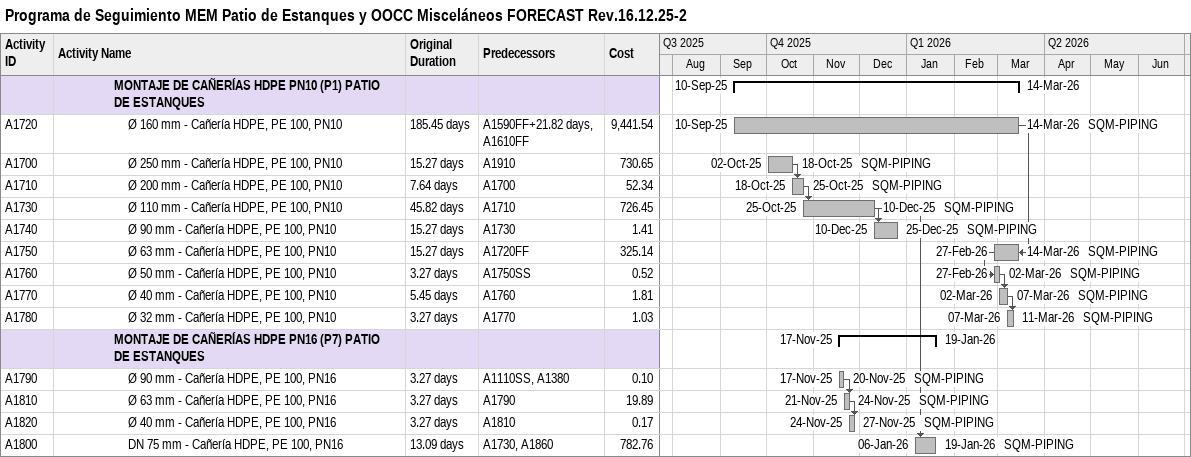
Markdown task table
Programa de Seguimiento MEM Patio de Estanques y OOCC Misceláneos FORECAST Rev.16.12.25-2

| ID | Level | Task | Original duration | Start | Finish | Predecessors | Resources | Cost |
|---|---|---|---|---|---|---|---|---|
|  | 5 | **MONTAJE DE CAÑERÍAS HDPE PN10 (P1) PATIO DE ESTANQUES** |  | 2025-09-10 | 2026-03-14 |  |  |  |
| A1720 | 6 | Ø 160 mm - Cañería HDPE, PE 100, PN10 | 185.45d | 2025-09-10 | 2026-03-14 | A1590FF+21.82d, A1610FF | SQM-PIPING | 9441.54 |
| A1700 | 6 | Ø 250 mm - Cañería HDPE, PE 100, PN10 | 15.27d | 2025-10-02 | 2025-10-18 | A1910 | SQM-PIPING | 730.65 |
| A1710 | 6 | Ø 200 mm - Cañería HDPE, PE 100, PN10 | 7.64d | 2025-10-18 | 2025-10-25 | A1700 | SQM-PIPING | 52.34 |
| A1730 | 6 | Ø 110 mm - Cañería HDPE, PE 100, PN10 | 45.82d | 2025-10-25 | 2025-12-10 | A1710 | SQM-PIPING | 726.45 |
| A1740 | 6 | Ø 90 mm - Cañería HDPE, PE 100, PN10 | 15.27d | 2025-12-10 | 2025-12-25 | A1730 | SQM-PIPING | 1.41 |
| A1750 | 6 | Ø 63 mm - Cañería HDPE, PE 100, PN10 | 15.27d | 2026-02-27 | 2026-03-14 | A1720FF | SQM-PIPING | 325.14 |
| A1760 | 6 | Ø 50 mm - Cañería HDPE, PE 100, PN10 | 3.27d | 2026-02-27 | 2026-03-02 | A1750SS | SQM-PIPING | 0.52 |
| A1770 | 6 | Ø 40 mm - Cañería HDPE, PE 100, PN10 | 5.45d | 2026-03-02 | 2026-03-07 | A1760 | SQM-PIPING | 1.81 |
| A1780 | 6 | Ø 32 mm - Cañería HDPE, PE 100, PN10 | 3.27d | 2026-03-07 | 2026-03-11 | A1770 | SQM-PIPING | 1.03 |
|  | 5 | **MONTAJE DE CAÑERÍAS HDPE PN16 (P7) PATIO DE ESTANQUES** |  | 2025-11-17 | 2026-01-19 |  |  |  |
| A1790 | 6 | Ø 90 mm - Cañería HDPE, PE 100, PN16 | 3.27d | 2025-11-17 | 2025-11-20 | A1110SS, A1380 | SQM-PIPING | 0.10 |
| A1810 | 6 | Ø 63 mm - Cañería HDPE, PE 100, PN16 | 3.27d | 2025-11-21 | 2025-11-24 | A1790 | SQM-PIPING | 19.89 |
| A1820 | 6 | Ø 40 mm - Cañería HDPE, PE 100, PN16 | 3.27d | 2025-11-24 | 2025-11-27 | A1810 | SQM-PIPING | 0.17 |
| A1800 | 6 | DN 75 mm - Cañería HDPE, PE 100, PN16 | 13.09d | 2026-01-06 | 2026-01-19 | A1730, A1860 | SQM-PIPING | 782.76 |
